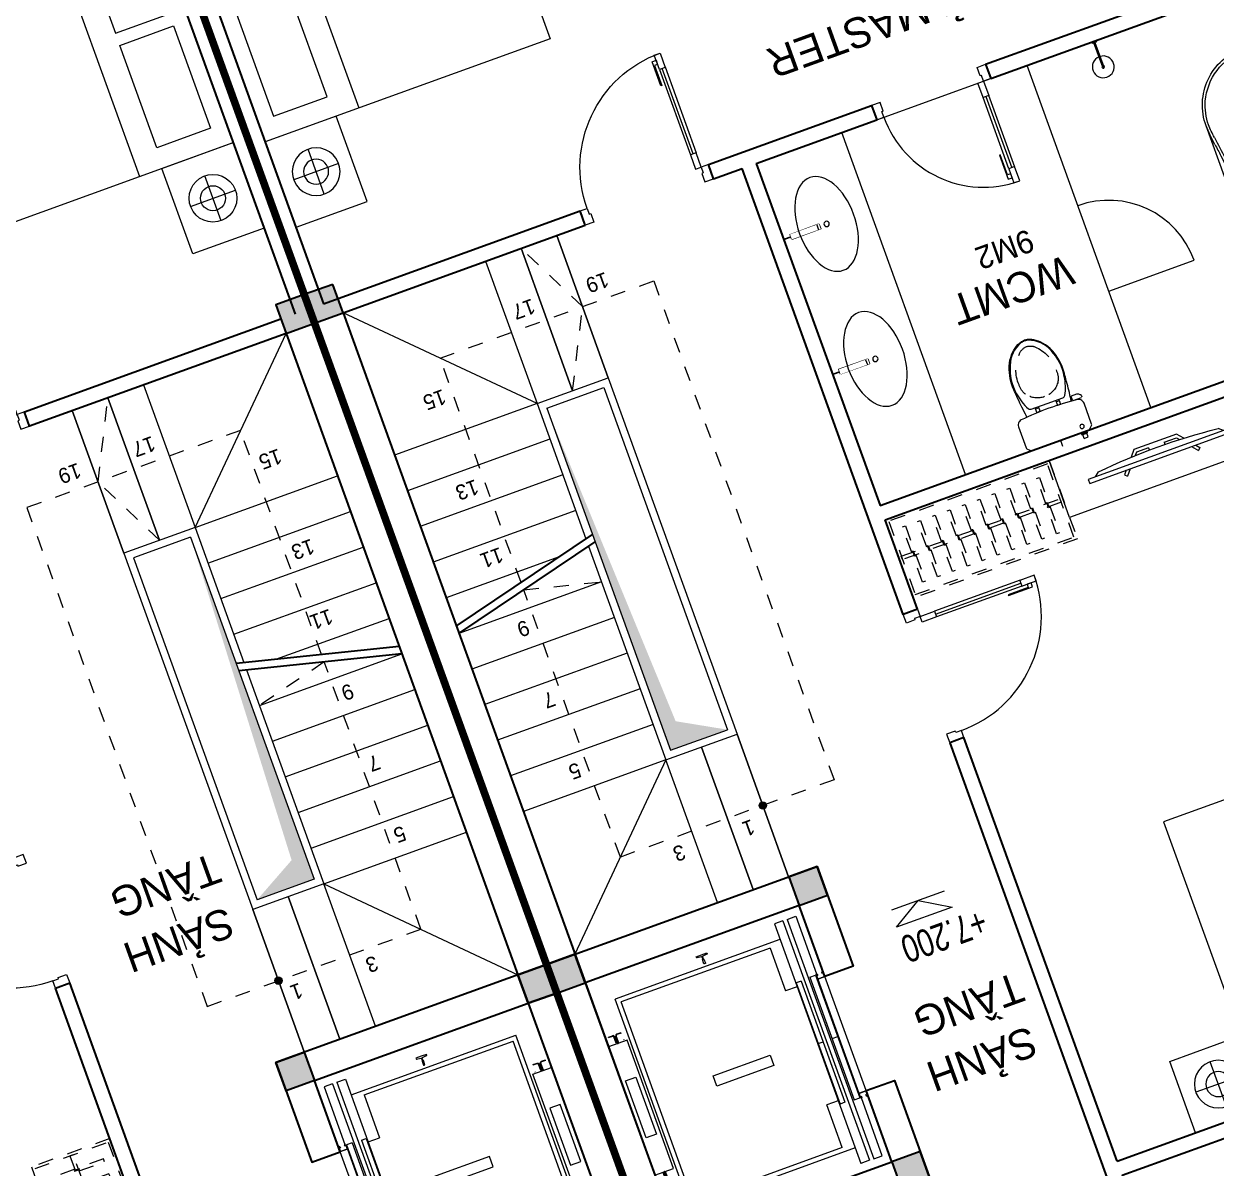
# Model space of a CAD drawing. Header units: metres. Extents: x 568332 to 569219, y 2065964 to 2066430.
# Drawn here: x 568562.08 to 568569.95, y 2066408.83 to 2066416.38 of the extents above; entities that cross this region are included whole.
import ezdxf

# ---------------------------------------------------------------- set-up
doc = ezdxf.new("R2010")
doc.units = ezdxf.units.M
for name, pattern in [('$AUDIT_BAD_LTYPE2', [0]), ('HIDDEN', [0.375, 0.25, -0.125]), ('HIDDEN2', [0.1875, 0.125, -0.0625]), ('X-5M-G-MB PHONGNGU$0$HIDDEN2', [0.1875, 0.125, -0.0625]), ('xref-thap C (mb tang 32-2)$0$HIDDEN', [0.375, 0.25, -0.125])]:
    doc.linetypes.add(name, pattern=pattern)
doc.layers.get('0').update_dxf_attribs({"linetype": 'CONTINUOUS'})
doc.layers.get('DEFPOINTS').update_dxf_attribs({"linetype": 'CONTINUOUS'})
for name, color, linetype, lineweight in [('-CONCRETE', 1, 'CONTINUOUS', 35), ('-DOOR', 137, 'CONTINUOUS', 9), ('-FURNITURE', 46, 'CONTINUOUS', 9), ('-HATCH', 8, 'CONTINUOUS', 5), ('-KH', 143, 'CONTINUOUS', 13), ('-LINE1', 7, 'CONTINUOUS', 18), ('-LINE2', 252, 'CONTINUOUS', 9), ('-TEXT', 7, 'CONTINUOUS', 15), ('-WALL', 4, 'CONTINUOUS', 35), ('TEXT25', 2, 'CONTINUOUS', 13)]:
    doc.layers.add(name, color=color, linetype=linetype, lineweight=lineweight)
doc.layers.add('-RANH GIOI LO DAT', color=12, linetype='CONTINUOUS')
doc.styles.add('1', font='arial.ttf')
doc.styles.add('SVN_AVO_thuong', font='')
doc.styles.add('T1', font='', dxfattribs={"height": 200})
doc.styles.add('vnavanth', font='', dxfattribs={"width": 0.8})
doc.styles.get('SVN_AVO_thuong').set_extended_font_data('SVN-Avo')
doc.styles.get('T1').set_extended_font_data('VNgeometric Light')
doc.styles.get('vnavanth').set_extended_font_data('.VnAvantH')

# ---------------------------------------------------------------- blocks, each defined once
blk = doc.blocks.new('*U232')
at = {"linetype": 'X-5M-G-MB PHONGNGU$0$HIDDEN2'}
for points in [[(0, 600), (0, 0), (2181.8, 0), (2181.8, 600)], [(2161.8, 580), (2161.8, 20), (20, 20), (20, 580)], [(2161.8, 286.7), (2161.8, 313.1), (20, 313.1), (20, 286.7)], [(113.8, 319.2), (109.4, 319.2), (109.4, 280.4), (113.8, 280.4)], [(227.8, 319.2), (223.4, 319.2), (223.4, 280.4), (227.8, 280.4)], [(341.8, 319.2), (337.4, 319.2), (337.4, 280.4), (341.8, 280.4)], [(455.8, 319.2), (451.4, 319.2), (451.4, 280.4), (455.8, 280.4)], [(569.8, 319.2), (565.4, 319.2), (565.4, 280.4), (569.8, 280.4)], [(683.8, 319.2), (679.4, 319.2), (679.4, 280.4), (683.8, 280.4)], [(797.8, 319.2), (793.4, 319.2), (793.4, 280.4), (797.8, 280.4)], [(911.8, 319.2), (907.4, 319.2), (907.4, 280.4), (911.8, 280.4)], [(1025.8, 319.2), (1021.4, 319.2), (1021.4, 280.4), (1025.8, 280.4)], [(1139.8, 319.2), (1135.4, 319.2), (1135.4, 280.4), (1139.8, 280.4)], [(1253.8, 319.2), (1249.4, 319.2), (1249.4, 280.4), (1253.8, 280.4)], [(1367.8, 319.2), (1363.4, 319.2), (1363.4, 280.4), (1367.8, 280.4)], [(1481.8, 319.2), (1477.4, 319.2), (1477.4, 280.4), (1481.8, 280.4)], [(1595.8, 319.2), (1591.4, 319.2), (1591.4, 280.4), (1595.8, 280.4)], [(1709.8, 319.2), (1705.4, 319.2), (1705.4, 280.4), (1709.8, 280.4)], [(1823.8, 319.2), (1819.4, 319.2), (1819.4, 280.4), (1823.8, 280.4)], [(1937.8, 319.2), (1933.4, 319.2), (1933.4, 280.4), (1937.8, 280.4)], [(2051.8, 319.2), (2047.4, 319.2), (2047.4, 280.4), (2051.8, 280.4)]]:
    blk.add_lwpolyline(points, close=True, dxfattribs=at)
for points in [[(122.2, 313.1), (122.2, 515.2), (100.2, 515.2), (100.2, 313.1)], [(236.2, 313.1), (236.2, 515.2), (214.2, 515.2), (214.2, 313.1)], [(350.2, 313.1), (350.2, 515.2), (328.2, 515.2), (328.2, 313.1)], [(464.2, 313.1), (464.2, 515.2), (442.2, 515.2), (442.2, 313.1)], [(578.2, 313.1), (578.2, 515.2), (556.2, 515.2), (556.2, 313.1)], [(692.2, 313.1), (692.2, 515.2), (670.2, 515.2), (670.2, 313.1)], [(806.2, 313.1), (806.2, 515.2), (784.2, 515.2), (784.2, 313.1)], [(920.2, 313.1), (920.2, 515.2), (898.2, 515.2), (898.2, 313.1)], [(1034.2, 313.1), (1034.2, 515.2), (1012.2, 515.2), (1012.2, 313.1)], [(1148.2, 313.1), (1148.2, 515.2), (1126.2, 515.2), (1126.2, 313.1)], [(1262.2, 313.1), (1262.2, 515.2), (1240.2, 515.2), (1240.2, 313.1)], [(1376.2, 313.1), (1376.2, 515.2), (1354.2, 515.2), (1354.2, 313.1)], [(1490.2, 313.1), (1490.2, 515.2), (1468.2, 515.2), (1468.2, 313.1)], [(1604.2, 313.1), (1604.2, 515.2), (1582.2, 515.2), (1582.2, 313.1)], [(1718.2, 313.1), (1718.2, 515.2), (1696.2, 515.2), (1696.2, 313.1)], [(1832.2, 313.1), (1832.2, 515.2), (1810.2, 515.2), (1810.2, 313.1)], [(1946.2, 313.1), (1946.2, 515.2), (1924.2, 515.2), (1924.2, 313.1)], [(2060.2, 313.1), (2060.2, 515.2), (2038.2, 515.2), (2038.2, 313.1)], [(100.2, 286.7), (100.2, 92.1), (122.2, 92.1), (122.2, 286.7)], [(214.2, 286.7), (214.2, 92.1), (236.2, 92.1), (236.2, 286.7)], [(328.2, 286.7), (328.2, 92.1), (350.2, 92.1), (350.2, 286.7)], [(442.2, 286.7), (442.2, 92.1), (464.2, 92.1), (464.2, 286.7)], [(556.2, 286.7), (556.2, 92.1), (578.2, 92.1), (578.2, 286.7)], [(670.2, 286.7), (670.2, 92.1), (692.2, 92.1), (692.2, 286.7)], [(784.2, 286.7), (784.2, 92.1), (806.2, 92.1), (806.2, 286.7)], [(898.2, 286.7), (898.2, 92.1), (920.2, 92.1), (920.2, 286.7)], [(1012.2, 286.7), (1012.2, 92.1), (1034.2, 92.1), (1034.2, 286.7)], [(1126.2, 286.7), (1126.2, 92.1), (1148.2, 92.1), (1148.2, 286.7)], [(1240.2, 286.7), (1240.2, 92.1), (1262.2, 92.1), (1262.2, 286.7)], [(1354.2, 286.7), (1354.2, 92.1), (1376.2, 92.1), (1376.2, 286.7)], [(1468.2, 286.7), (1468.2, 92.1), (1490.2, 92.1), (1490.2, 286.7)], [(1582.2, 286.7), (1582.2, 92.1), (1604.2, 92.1), (1604.2, 286.7)], [(1696.2, 286.7), (1696.2, 92.1), (1718.2, 92.1), (1718.2, 286.7)], [(1810.2, 286.7), (1810.2, 92.1), (1832.2, 92.1), (1832.2, 286.7)], [(1924.2, 286.7), (1924.2, 92.1), (1946.2, 92.1), (1946.2, 286.7)], [(2038.2, 286.7), (2038.2, 92.1), (2060.2, 92.1), (2060.2, 286.7)]]:
    blk.add_lwpolyline(points, dxfattribs=at)
blk = doc.blocks.new('A$C8a974c9c')
for p, q in [((1750.1, 2957.4), (1750.1, 2642.6)), ((1592.7, 2800), (1907.5, 2800)), ((1343, 2500), (1343, 700)), ((1750.1, 242.6), (1750.1, 557.4)), ((1592.7, 400), (1907.5, 400))]:
    blk.add_line(p, q)
for points in [[(2000, 3100), (1500.2, 3100), (1500.2, 2500), (2000, 2500)], [(1891, 2360), (1514.5, 2360), (1514.5, 1642.5), (1891, 1642.5)], [(1891, 840), (1514.5, 840), (1514.5, 1557.5), (1891, 1557.5)], [(2000, 100), (1500.2, 100), (1500.2, 700), (2000, 700)]]:
    blk.add_lwpolyline(points, close=True)
blk.add_lwpolyline([(2000, 2500), (0, 2500), (0, 700), (2000, 700), (2000, 2500)])
for centre, radius in [((1750.1, 2800), 157.4), ((1750.1, 2800), 82.4), ((1750.1, 400), 157.4), ((1750.1, 400), 82.4)]:
    blk.add_circle(centre, radius)
blk = doc.blocks.new('X-5M-DH-2-CORE$0$A$C75E80C28')
at = {"layer": '-LINE2', "linetype": 'Continuous', "ltscale": 2}
for p, q in [((-510, -21.5), (-510, -50.6)), ((-506.8, -21.5), (-510, -21.5)), ((-506.8, -21.5), (-506.8, -50.6)), ((-456.2, -56.8), (-500.6, -56.8)), ((-456.2, -60), (-500.6, -60)), ((-456.2, -70), (-500.6, -70)), ((-456.2, -73.2), (-500.6, -73.2)), ((-453.2, -63), (-453.2, -67)), ((-450, -63), (-450, -67)), ((450, -63), (450, -67)), ((453.2, -63), (453.2, -67)), ((456.2, -56.8), (500.6, -56.8)), ((456.2, -60), (500.6, -60)), ((456.2, -70), (500.6, -70)), ((456.2, -73.2), (500.6, -73.2)), ((506.8, -21.5), (510, -21.5)), ((506.8, -21.5), (506.8, -50.6)), ((510, -21.5), (510, -50.6)), ((-731, -149), (731, -149)), ((-731, -1305), (-731, -149)), ((-556.8, -112.5), (-560, -112.5)), ((-510, -108.5), (-510, -79.4)), ((-506.8, -108.5), (-506.8, -79.4)), ((456.8, -112.5), (460, -112.5)), ((506.8, -108.5), (506.8, -79.4)), ((510, -108.5), (510, -79.4)), ((731, -1305), (731, -149)), ((-700, -179), (700, -179)), ((-700, -1225), (-700, -179)), ((700, -1225), (700, -179)), ((-700, -1225), (-400, -1225)), ((-400, -1305), (-400, -1225)), ((700, -1225), (400, -1225)), ((400, -1305), (400, -1225)), ((840, -1305), (-840, -1305)), ((-840, -1365), (-840, -1305)), ((425, -1309), (-425, -1309)), ((-425, -1343), (-425, -1309)), ((0, -1309), (0, -1343)), ((425, -1343), (425, -1309)), ((840, -1365), (840, -1305)), ((840, -1365), (-840, -1365)), ((840, -1395), (-840, -1395)), ((-840, -1395), (-840, -1455)), ((430, -1406), (-430, -1406)), ((-430, -1406), (-430, -1446)), ((425, -1343), (-425, -1343)), ((0, -1406), (0, -1446)), ((430, -1406), (430, -1446)), ((840, -1395), (840, -1455)), ((-840, -1455), (-435, -1455)), ((-435, -1450), (-435, -1460)), ((-435, -1450), (-400, -1450)), ((-435, -1460), (-425, -1460)), ((-435, -1490), (-435, -1500)), ((-435, -1490), (-425, -1490)), ((-433.4, -1451.6), (-433.4, -1458.4)), ((-433.4, -1451.6), (-401.6, -1451.6)), ((-433.4, -1458.4), (-425, -1458.4)), ((-433.4, -1491.6), (-433.4, -1498.4)), ((-433.4, -1491.6), (-425, -1491.6)), ((430, -1446), (-430, -1446)), ((-425, -1458.4), (-425, -1460)), ((-425, -1490), (-425, -1491.6)), ((-401.6, -1451.6), (-401.6, -1498.4)), ((400, -1450), (-400, -1450)), ((-400, -1450), (-400, -1500)), ((400, -1450), (400, -1500)), ((435, -1450), (400, -1450)), ((401.6, -1451.6), (401.6, -1498.4)), ((433.4, -1451.6), (401.6, -1451.6)), ((433.4, -1458.4), (425, -1458.4)), ((425, -1458.4), (425, -1460)), ((435, -1460), (425, -1460)), ((425, -1490), (425, -1491.6)), ((435, -1490), (425, -1490)), ((433.4, -1491.6), (425, -1491.6)), ((433.4, -1451.6), (433.4, -1458.4)), ((433.4, -1491.6), (433.4, -1498.4)), ((435, -1450), (435, -1460)), ((840, -1455), (435, -1455)), ((435, -1490), (435, -1500)), ((-435, -1500), (-400, -1500)), ((-433.4, -1498.4), (-401.6, -1498.4)), ((435, -1500), (400, -1500)), ((433.4, -1498.4), (401.6, -1498.4))]:
    blk.add_line(p, q, dxfattribs=at)
for points in [[(-450, 0), (-450, -130), (450, -130), (450, 0)], [(-200, -29), (200, -29), (200, -101), (-200, -101)], [(-36, -584), (36, -584), (36, -984), (-36, -984)]]:
    blk.add_lwpolyline(points, close=True, dxfattribs=at)
for points in [[(-780, -789), (-751, -789, 0.414214), (-750, -788), (-750, -784), (-750, -780, 0.414214), (-751, -779), (-780, -779, -0.256978), (-784.1, -781.9), (-797.9, -781.9, -0.414214), (-800.9, -778.9), (-804, -749.5, 0.414214), (-807, -746.5), (-812, -746.5), (-812, -784), (-812, -821.5), (-807, -821.5, 0.414214), (-804, -818.5), (-800.9, -789.1, -0.414214), (-797.9, -786.1), (-784.1, -786.1, -0.256978), (-780, -789)], [(780, -789), (751, -789, -0.414214), (750, -788), (750, -784), (750, -780, -0.414214), (751, -779), (780, -779, 0.256978), (784.1, -781.9), (797.9, -781.9, 0.414214), (800.9, -778.9), (804, -749.5, -0.414214), (807, -746.5), (812, -746.5), (812, -784), (812, -821.5), (807, -821.5, -0.414214), (804, -818.5), (800.9, -789.1, 0.414214), (797.9, -786.1), (784.1, -786.1, 0.256978), (780, -789)]]:
    blk.add_lwpolyline(points, format="xyb", dxfattribs=at)
for centre, radius, start, end in [((-500.6, -50.6), 9.4, 180, 270), ((-500.6, -79.4), 9.4, 90, 180), ((-500.6, -50.6), 6.2, 180, 270), ((-500.6, -79.4), 6.2, 90, 180), ((-456.2, -63), 6.2, 0, 90), ((-456.2, -63), 3, 0, 90), ((-456.2, -67), 6.2, 270, 0), ((-456.2, -67), 3, 270, 0), ((456.2, -63), 6.2, 90, 180), ((456.2, -67), 6.2, 180, 270), ((456.2, -63), 3, 90, 180), ((456.2, -67), 3, 180, 270), ((500.6, -50.6), 6.2, 270, 0), ((500.6, -50.6), 9.4, 270, 0), ((500.6, -79.4), 9.4, 0, 90), ((500.6, -79.4), 6.2, 0, 90)]:
    blk.add_arc(centre, radius, start, end, dxfattribs=at)
blk = doc.blocks.new('A$C5C575821')
at = {"layer": '-CONCRETE'}
h = blk.add_hatch(color=256, dxfattribs=at)
h.dxf.hatch_style = 1
h.paths.add_polyline_path([(0, 200), (0, 0), (200, 0), (200, 200)])
blk.add_lwpolyline([(0, 0), (200, 0), (200, 200), (0, 200)], close=True, dxfattribs=at)
blk = doc.blocks.new('A$C3F71457E')
at = {"layer": '-CONCRETE'}
blk.add_lwpolyline([(0, -100), (0, 400), (-1500, 400), (-1500, -1400), (0, -1400), (0, -900), (200, -900), (200, -1600), (-1700, -1600), (-1700, 600), (200, 600), (200, -100), (0, -100)], dxfattribs=at)
at = {"layer": '-LINE1'}
blk.add_line((0, -900), (0, -100), dxfattribs=at)
at = {"layer": '-WALL'}
for p in [(-1700, 400), (0, 400), (-1700, -1600), (0, -1600)]:
    blk.add_blockref('A$C5C575821', p, dxfattribs=at)
at = {"color": 2, "rotation": 90}
blk.add_blockref('X-5M-DH-2-CORE$0$A$C75E80C28', (-1500, -500), dxfattribs=at)
blk = doc.blocks.new('*U198')
at = {"linetype": '$AUDIT_BAD_LTYPE2'}
for p, q in [((70, 100), (70, 700)), ((90, 700), (90, 100))]:
    blk.add_line(p, q, dxfattribs=at)
for points in [[(50, 700), (90, 700), (90, 800), (50, 800), (50, 700)], [(50, 702.9), (50, 100)], [(50, 100), (90, 100), (90, 0), (50, 0), (50, 100)]]:
    blk.add_lwpolyline(points)
for points in [[(118.3, 594.5), (118.3, 764.1), (90, 764.1), (90, 735.9), (112.6, 735.9), (112.6, 594.5)], [(0, 0), (50, 0), (50, -40), (60, -40), (60, -100), (0, -100)], [(900, 0), (850, 0), (850, -40), (840, -40), (840, -100), (900, -100)]]:
    blk.add_lwpolyline(points, close=True)
at = {"linetype": '$AUDIT_BAD_LTYPE2', "ltscale": 0.3}
blk.add_arc((50, 0), 800, 0, 90, dxfattribs=at)
blk = doc.blocks.new('*U149')
at = {"linetype": '$AUDIT_BAD_LTYPE2'}
for p, q in [((70, 100), (70, 700)), ((90, 700), (90, 100))]:
    blk.add_line(p, q, dxfattribs=at)
for points in [[(50, 700), (90, 700), (90, 800), (50, 800), (50, 700)], [(50, 702.9), (50, 100)], [(50, 100), (90, 100), (90, 0), (50, 0), (50, 100)]]:
    blk.add_lwpolyline(points)
for points in [[(118.3, 594.5), (118.3, 764.1), (90, 764.1), (90, 735.9), (112.6, 735.9), (112.6, 594.5)], [(0, 0), (50, 0), (50, -40), (60, -40), (60, -100), (0, -100)], [(900, 0), (850, 0), (850, -40), (840, -40), (840, -100), (900, -100)]]:
    blk.add_lwpolyline(points, close=True)
at = {"linetype": '$AUDIT_BAD_LTYPE2', "ltscale": 0.3}
blk.add_arc((50, 0), 800, 0, 90, dxfattribs=at)
blk = doc.blocks.new('M13-T3')
at = {"layer": '-HATCH', "true_color": 0x8c8896}
h = blk.add_hatch(color=252, dxfattribs=at)
h.dxf.hatch_style = 1
edge = h.paths.add_edge_path()
edge.add_arc((195649.6, -559824.4), 24.6, 0, 360)
h = blk.add_hatch(color=252, dxfattribs=at)
h.dxf.hatch_style = 1
h.paths.add_polyline_path([(195599.6, -560374.4), (195199.8, -560374.4), (195199.8, -562774.4), (195297.4, -560542.9)])
at = {"layer": '-KH', "linetype": 'HIDDEN2', "ltscale": 5}
blk.add_line((194649.8, -561699.4), (195149.8, -561574.4), dxfattribs=at)
for points in [[(194649.8, -561750.9), (194649.8, -563324.4), (196149.4, -563324.4), (196149.4, -559824.4), (194649.8, -559824.4), (194649.8, -561699.4)], [(195399.7, -562824.4), (195649.6, -563324.4), (195399.7, -563823.7)]]:
    blk.add_lwpolyline(points, dxfattribs=at)
at = {"layer": '-KH'}
blk.add_circle((195649.6, -559824.4), 24.6, dxfattribs=at)
blk.add_solid([(196216.3, -561427.9, 0), (196216.3, -561310.1, 0), (196021.1, -561310.1, 0), (196216.3, -561427.9, 0)], dxfattribs=at)
at = {"layer": '-LINE1', "lineweight": 18}
for p, q in [((195149.8, -560324.4), (194149.9, -559323.9)), ((195149.8, -560324.4), (194149.8, -560324.4)), ((195149.8, -560574.4), (194149.8, -560574.4)), ((195149.8, -560824.4), (194149.8, -560824.4)), ((195149.8, -561074.4), (194149.8, -561074.4)), ((195149.8, -561324.4), (194149.8, -561324.4)), ((195149.8, -561574.4), (194149.8, -561574.4)), ((194943.7, -561824.4), (194149.8, -561824.4)), ((195149.8, -562074.4), (194149.8, -562074.4)), ((195149.8, -562324.4), (194149.8, -562324.4)), ((195149.8, -562574.4), (194149.8, -562574.4)), ((195149.8, -562824.4), (194149.8, -562824.4))]:
    blk.add_line(p, q, dxfattribs=at)
at = {"layer": '-LINE1'}
for p, q in [((195149.8, -559324.4), (195149.8, -560324.4)), ((195399.7, -560324.4), (195399.7, -559324.4)), ((195399.7, -559324.4), (195399.7, -560324.4)), ((195649.6, -560324.4), (195649.6, -559324.4)), ((195649.6, -559324.4), (195649.6, -560324.4)), ((195149.8, -561824.4), (195149.8, -560324.4)), ((195149.8, -560324.4), (195649.6, -560324.4)), ((195649.6, -562824.4), (195649.6, -560324.4)), ((195199.8, -562774.4), (195199.8, -560374.4)), ((195199.8, -560374.4), (195599.6, -560374.4)), ((195599.6, -562774.4), (195599.6, -560374.4)), ((195149.8, -562824.4), (195149.8, -561875.9)), ((195199.8, -562774.4), (195599.6, -562774.4)), ((195149.8, -562824.4), (194149.9, -563823.9)), ((195149.8, -562824.4), (195649.6, -562824.4)), ((195149.8, -563824.4), (195149.8, -562824.4)), ((195399.7, -562824.4), (195399.7, -563824.4)), ((195399.7, -563824.4), (195399.7, -562824.4)), ((195649.6, -562824.4), (195649.6, -563824.4)), ((195649.6, -563824.4), (195649.6, -562824.4))]:
    blk.add_line(p, q, dxfattribs=at)
at = {"layer": '-RANH GIOI LO DAT', "linetype": 'HIDDEN', "ltscale": 10, "const_width": 50}
blk.add_lwpolyline([(193949.9, -571133.4), (199964.8, -571598.8), (204949.9, -566984.6), (204949.9, -549655.9), (193949.9, -549655.9)], close=True, dxfattribs=at)
at = {"layer": '-WALL'}
for p, q in [((193949.9, -568123.4), (193949.9, -553123.4)), ((196949.9, -556723.4), (196949.9, -560279.5)), ((197049.9, -556723.4), (197049.9, -560279.5)), ((194149.9, -563823.9), (194149.9, -559323.9)), ((197049.9, -560279.5), (196949.9, -560279.5)), ((194149.9, -563823.9), (195949.9, -563823.9)), ((195949.9, -563823.9), (195949.9, -563923.2)), ((194049.9, -567923.4), (194049.9, -563923.2)), ((194149.9, -563923.2), (195949.9, -563923.2))]:
    blk.add_line(p, q, dxfattribs=at)
for points in [[(194149.9, -561574.4), (195199.8, -561836.9)], [(194149.9, -561625.9), (195199.8, -561888.4)]]:
    blk.add_lwpolyline(points, dxfattribs=at)
at = {"layer": '-DOOR', "xscale": -1}
for name, p, rotation in [('*U198', (197049.9, -561179.5), 270), ('*U149', (195949.9, -563923.9), 180)]:
    blk.add_blockref(name, p, dxfattribs=dict(at, rotation=rotation))
at = {"layer": '-FURNITURE', "extrusion": (0, 0, -1), "xscale": -0.916666666665974, "yscale": 0.916666666665974, "zscale": -0.916666666665974, "rotation": 90}
blk.add_blockref('*U232', (-197049.9, -557223.4), dxfattribs=at)
at = {"layer": '-FURNITURE', "rotation": 180}
blk.add_blockref('A$C8a974c9c', (196049.9, -564426.3), dxfattribs=at)
at = {"layer": '-WALL', "xscale": -1, "rotation": 180}
blk.add_blockref('A$C3F71457E', (195649.9, -558723.4), dxfattribs=at)
at = {"layer": '-WALL'}
for p in [(193949.9, -559323.4), (193949.9, -564023.2)]:
    blk.add_blockref('A$C5C575821', p, dxfattribs=at)
at = {"layer": '-TEXT', "style": 'T1'}
for s, p in [('3', (194995, -559766.7)), ('1', (195524.2, -559766.7)), ('5', (194530.8, -560509.3)), ('7', (194530.8, -561009.3)), ('9', (194535.5, -561509.3)), ('11', (194497.5, -562019.3)), ('13', (194454.6, -562495.6)), ('15', (194454.6, -563128.2)), ('17', (195211.3, -563490.2)), ('19', (195732.1, -563490.2))]:
    blk.add_text(s, height=100, rotation=0, dxfattribs=at).set_placement(p)
at = {"layer": '-TEXT', "color": 2, "style": 'vnavanth'}
for s, p in [('s¶nh', (195804, -560400.6, 0)), ('tÇng', (195767, -560765.9, 0))]:
    blk.add_text(s, height=199.96, dxfattribs=at).set_placement(p)
blk = doc.blocks.new('XR.MB.LM123$0$tvi 1')
blk.add_lwpolyline([(28.5, 0), (28.5, -1000), (0, -1000), (0, 0)], close=True)
for points in [[(28.5, -50.3), (52.4, -80.9)], [(-24.1, -235.6), (-39.1, -251.8)], [(0, -256), (-24.1, -235.6)], [(0, -284.8), (-39.1, -251.8)], [(69.7, -315.1), (111.2, -350.3), (111.2, -649.7), (69.7, -684.9)], [(89.1, -445.7), (89.1, -360), (70.9, -344.6)], [(89.1, -445.7), (73.5, -445.7)], [(89.1, -554.3), (89.1, -640), (70.9, -655.4)], [(89.1, -554.3), (73.5, -554.3)], [(0, -715.2), (-39.1, -748.2)], [(-24.1, -764.4), (-39.1, -748.2)], [(0, -744), (-24.1, -764.4)], [(28.5, -949.7), (52.4, -919.1)]]:
    blk.add_lwpolyline(points)
blk.add_arc((-4025.2, -500), 4099, 354.13109, 5.86891)
blk = doc.blocks.new('*U238')
at = {"linetype": 'X-5M-G-MB PHONGNGU$0$HIDDEN2'}
for points in [[(0, 600), (0, 0), (1254.5, 0), (1254.5, 600)], [(1234.5, 580), (1234.5, 20), (20, 20), (20, 580)], [(1234.5, 286.7), (1234.5, 313.1), (20, 313.1), (20, 286.7)], [(113.8, 319.2), (109.4, 319.2), (109.4, 280.4), (113.8, 280.4)], [(227.8, 319.2), (223.4, 319.2), (223.4, 280.4), (227.8, 280.4)], [(341.8, 319.2), (337.4, 319.2), (337.4, 280.4), (341.8, 280.4)], [(455.8, 319.2), (451.4, 319.2), (451.4, 280.4), (455.8, 280.4)], [(569.8, 319.2), (565.4, 319.2), (565.4, 280.4), (569.8, 280.4)], [(683.8, 319.2), (679.4, 319.2), (679.4, 280.4), (683.8, 280.4)], [(797.8, 319.2), (793.4, 319.2), (793.4, 280.4), (797.8, 280.4)], [(911.8, 319.2), (907.4, 319.2), (907.4, 280.4), (911.8, 280.4)], [(1025.8, 319.2), (1021.4, 319.2), (1021.4, 280.4), (1025.8, 280.4)], [(1139.8, 319.2), (1135.4, 319.2), (1135.4, 280.4), (1139.8, 280.4)]]:
    blk.add_lwpolyline(points, close=True, dxfattribs=at)
for points in [[(122.2, 313.1), (122.2, 515.2), (100.2, 515.2), (100.2, 313.1)], [(236.2, 313.1), (236.2, 515.2), (214.2, 515.2), (214.2, 313.1)], [(350.2, 313.1), (350.2, 515.2), (328.2, 515.2), (328.2, 313.1)], [(464.2, 313.1), (464.2, 515.2), (442.2, 515.2), (442.2, 313.1)], [(578.2, 313.1), (578.2, 515.2), (556.2, 515.2), (556.2, 313.1)], [(692.2, 313.1), (692.2, 515.2), (670.2, 515.2), (670.2, 313.1)], [(806.2, 313.1), (806.2, 515.2), (784.2, 515.2), (784.2, 313.1)], [(920.2, 313.1), (920.2, 515.2), (898.2, 515.2), (898.2, 313.1)], [(1034.2, 313.1), (1034.2, 515.2), (1012.2, 515.2), (1012.2, 313.1)], [(1148.2, 313.1), (1148.2, 515.2), (1126.2, 515.2), (1126.2, 313.1)], [(100.2, 286.7), (100.2, 92.1), (122.2, 92.1), (122.2, 286.7)], [(214.2, 286.7), (214.2, 92.1), (236.2, 92.1), (236.2, 286.7)], [(328.2, 286.7), (328.2, 92.1), (350.2, 92.1), (350.2, 286.7)], [(442.2, 286.7), (442.2, 92.1), (464.2, 92.1), (464.2, 286.7)], [(556.2, 286.7), (556.2, 92.1), (578.2, 92.1), (578.2, 286.7)], [(670.2, 286.7), (670.2, 92.1), (692.2, 92.1), (692.2, 286.7)], [(784.2, 286.7), (784.2, 92.1), (806.2, 92.1), (806.2, 286.7)], [(898.2, 286.7), (898.2, 92.1), (920.2, 92.1), (920.2, 286.7)], [(1012.2, 286.7), (1012.2, 92.1), (1034.2, 92.1), (1034.2, 286.7)], [(1126.2, 286.7), (1126.2, 92.1), (1148.2, 92.1), (1148.2, 286.7)]]:
    blk.add_lwpolyline(points, dxfattribs=at)
blk = doc.blocks.new('Sink_Cicle')
blk.add_lwpolyline([(17.5, -50), (-17.5, -50), (-17.5, -252.3), (17.5, -252.3)], close=True)
blk.add_circle((0, -300), 17.5)
at = {"layer": 'DEFPOINTS'}
blk.add_line((0, -100), (0, 0), dxfattribs=at)
blk.add_wipeout([(17.5, -50), (-17.5, -50), (-17.5, -252.3), (17.5, -252.3)])
at = {"layer": '-FURNITURE', "linetype": 'Continuous'}
blk.add_ellipse((0, -300), major_axis=(-325, 0), ratio=0.584615, dxfattribs=at)
blk.add_line((-17.5, -237.3), (17.5, -237.3))
blk = doc.blocks.new('G1600')
for p, q in [((137477.1, -212827.2), (139077.1, -212827.2)), ((137227.7, -213391.7), (137227.7, -213076.9)), ((139326.5, -213391.7), (139326.5, -213076.9)), ((137385.1, -213234.3), (137070.3, -213234.3)), ((139169, -213234.3), (139483.9, -213234.3))]:
    blk.add_line(p, q)
blk.add_lwpolyline([(137477.1, -213484.2), (137477.1, -211484.2), (139077.1, -211484.2), (139077.1, -213484.2), (137477.1, -213484.2)])
for points in [[(136977.1, -213484.2), (136977.1, -212984.4), (137477.1, -212984.4), (137477.1, -213484.2)], [(139577.1, -213484.2), (139577.1, -212984.4), (139077.1, -212984.4), (139077.1, -213484.2)], [(137617.1, -213375.2), (137617.1, -212998.7), (138234.6, -212998.7), (138234.6, -213375.2)], [(138937.1, -213375.2), (138937.1, -212998.7), (138319.6, -212998.7), (138319.6, -213375.2)]]:
    blk.add_lwpolyline(points, close=True)
for centre, radius in [((137227.7, -213234.3), 157.4), ((139326.5, -213234.3), 157.4), ((137227.7, -213234.3), 82.4), ((139326.5, -213234.3), 82.4)]:
    blk.add_circle(centre, radius)
blk = doc.blocks.new('A$C18091ED7')
for p, q in [((0, -42.1), (0, 0)), ((146.1, -26.6), (179.2, -26.6)), ((146.1, -26.6), (146.1, -30.2)), ((146.1, -30.2), (165.8, -30.2)), ((153.1, -36.8), (146.1, -30.2)), ((152.3, 0), (152.3, -26.6)), ((152.3, 0), (179.2, 0)), ((153.1, -36.8), (165.8, -36.8)), ((153.1, -39.7), (153.1, -36.8)), ((153.1, -39.7), (178.4, -39.7)), ((153.1, -39.7), (178.4, -39.7)), ((153.1, -39.7), (153.1, -42.1)), ((185.4, -30.2), (165.8, -30.2)), ((178.4, -36.8), (165.8, -36.8)), ((185.4, -30.2), (178.4, -36.8)), ((178.4, -36.8), (178.4, -39.7)), ((178.4, -39.7), (178.4, -42.1)), ((179.2, 0), (179.2, -26.6)), ((179.2, -26.6), (185.4, -26.6)), ((185.4, -26.6), (185.4, -30.2)), ((-83.3, -267.4), (-83.3, -300)), ((-83.3, -278.5), (-83.3, -287.6)), ((-60.9, -290), (-83.3, -290)), ((-62.9, -265.4), (-81.3, -265.4)), ((-60.9, -267.4), (-60.9, -300)), ((60.9, -267.4), (60.9, -300)), ((60.9, -290), (83.3, -290)), ((62.9, -265.4), (81.3, -265.4)), ((83.3, -267.4), (83.3, -300)), ((83.3, -278.5), (83.3, -287.6)), ((165.4, -262), (165.4, -289.7)), ((167.9, -259.5), (228.1, -259.5)), ((167.9, -292.2), (206.7, -292.2)), ((230.6, -274.3), (230.6, -262))]:
    blk.add_line(p, q)
for points in [[(230, -218.5, -0.137407), (225.5, -234.6), (221.8, -240.7, -0.236081), (198.3, -255.5, -0.051961), (-198.3, -255.5, -0.236081), (-221.8, -240.7), (-225.5, -234.6, -0.137407), (-230, -218.5), (-230, -72, -0.198912), (-226.4, -63.2), (-208.9, -45.8, -0.198912), (-200.1, -42.1), (0, -42.1), (200.1, -42.1, -0.198912), (208.9, -45.8), (226.4, -63.2, -0.198912), (230, -72)], [(144.1, -619, -0.212405), (26.3, -734.5, -0.027685), (-0.6, -738.6, -0.022279), (-26.3, -734.5, -0.212405), (-144.1, -619, -0.142796), (-167.2, -428, -0.093005), (-127.9, -309.1, -0.256439), (-111.2, -300), (0, -300), (111.2, -300, -0.256439), (127.9, -309.1, -0.093005), (167.2, -428, -0.142796)]]:
    blk.add_lwpolyline(points, format="xyb", close=True)
at = {"linetype": 'xref-thap C (mb tang 32-2)$0$HIDDEN', "ltscale": 100}
blk.add_lwpolyline([(61, -669, -0.199031), (0, -698.8, -0.199031), (-61, -669, -0.218924), (-131.9, -478.3, -0.153791), (-112.5, -404, -0.236701), (0, -347.6, -0.236701), (112.5, -404, -0.153791), (131.9, -478.3, -0.218924)], format="xyb", close=True, dxfattribs=at)
blk.add_circle((165.8, -78.4), 13.9)
for centre, radius, start, end in [((-81.3, -267.4), 1.98, 90, 180), ((-62.9, -267.4), 1.98, 0, 90), ((62.9, -267.4), 1.98, 90, 180), ((81.3, -267.4), 1.98, 0, 90), ((167.9, -262), 2.47, 90, 180), ((167.9, -289.7), 2.47, 180, 270), ((206.7, -276.7), 15.5, 270, 306.46585), ((168.4, -224.8), 80.1, 306.46585, 320.31229), ((228.1, -274.3), 2.47, 320.31229, 0)]:
    blk.add_arc(centre, radius, start, end)
for points in [[(-155.6, -259.5), (-156.6, -267.3), (-164.3, -328.4), (-169.2, -385.1), (-183.7, -527.8), (-135.6, -679.1), (-50.3, -735.2), (-19.7, -741.1), (0, -743.7)], [(155.6, -259.5), (156.6, -267.3), (164.3, -328.4), (169.2, -385.1), (183.7, -527.8), (135.6, -679.1), (50.3, -735.2), (19.7, -741.1), (0, -743.7)]]:
    blk.add_open_spline(points, degree=3, knots=[130.613938, 130.613938, 130.613938, 130.613938, 152.852109, 311.129351, 417.703951, 561.383393, 697.692632, 710.812262, 710.812262, 710.812262, 710.812262])
blk = doc.blocks.new('shower')
for points in [[(180919.3, -32316.5), (180912.3, -32316.5), (180912.3, -32146.6), (180919.3, -32146.6)], [(180929.4, -32326.6), (180902.3, -32326.6), (180902.3, -32316.5), (180929.4, -32316.5)]]:
    blk.add_lwpolyline(points, close=True)
for radius, start, end in [(72, 272.79067, 267.20933), (8.35, 294.83554, 245.16446)]:
    blk.add_arc((180915.8, -32146.6), radius, start, end)
blk = doc.blocks.new('A$C52EE6B0C')
for p, q in [((-17.21, 15.73), (17.22, 15.73)), ((-17.21, -15.76), (17.25, -15.76))]:
    blk.add_line(p, q)
for radius in [1.2, 1.06]:
    blk.add_circle((0, -0.01), radius)
for centre, radius, start, end in [((-17.24, -0.01), 15.75, 90, 180.006), ((-18.18, -21.57), 37.31, 80.3254, 88.5595), ((18.19, -21.57), 37.31, 91.4405, 99.6746), ((17.25, -0.01), 15.75, 359.994, 90), ((-17.21, 0), 15.03, 114.0143, 180.0588), ((-17.26, 0.1), 14.92, 89.8926, 114.0143), ((-17.86, -16.41), 31.44, 80.9553, 88.8517), ((3.49, 116.01), 102.69, 260.8064, 264.3565), ((10, 158.8), 145.24, 261.3218, 262.6566), ((-0.88, 77.07), 62.8, 262.9723, 270.8035), ((-0.26, -36.68), 49.55, 89.6984, 98.5198), ((-0.44, 89.41), 75.84, 265.3361, 270.3355), ((0.89, 77.07), 62.8, 269.1965, 277.0277), ((0.58, 84.46), 70.9, 269.5363, 275.751), ((0.27, -36.68), 49.55, 81.4802, 90.3016), ((-18.44, 226.88), 214.55, 276.9922, 278.5968), ((-9.99, 158.8), 145.24, 277.3434, 278.6782), ((17.5, -11.01), 26.04, 90.5716, 98.5262), ((17.38, 0.65), 14.38, 65.524, 90.5716), ((17.03, -0.12), 15.22, 0.4019, 65.524), ((-7.45, -0.4), 12.19, 113.3669, 178.172), ((-5.42, -2.21), 14.69, 98.5198, 117.8513), ((5.43, -2.21), 14.69, 62.1487, 81.4802), ((7.46, -0.4), 12.19, 1.828, 66.6331), ((28.3, 2.77), 0.286, 160.8079, 185.6776), ((1.03, 0.06), 27.11, 359.8448, 5.6776), ((28.15, 2.82), 0.123, 123.4741, 160.8079), ((28.12, 2.87), 0.0732, 85.7912, 123.4741), ((28.11, 2.83), 0.109, 39.0943, 85.7912), ((27.99, 2.72), 0.275, 4.9413, 41.0024), ((1.84, 0.05), 26.56, 359.8607, 5.8154), ((-17.24, -0.02), 15.75, 179.994, 270), ((-17.21, -0.03), 15.03, 179.9411, 245.9857), ((-7.45, 0.37), 12.19, 181.828, 246.6331), ((7.46, 0.37), 12.19, 293.3669, 358.172), ((17.25, -0.02), 15.75, 270, 0.006), ((17.03, 0.09), 15.22, 294.476, 359.5981), ((1.03, -0.09), 27.11, 354.3224, 0.1552), ((28.3, -2.8), 0.286, 174.3224, 199.1921), ((28.15, -2.85), 0.123, 199.1921, 236.5259), ((28.12, -2.89), 0.0732, 236.5259, 274.2088), ((28.11, -2.86), 0.109, 274.2088, 320.9057), ((27.99, -2.75), 0.275, 318.9976, 355.0587), ((1.84, -0.08), 26.56, 354.1846, 0.1393), ((-5.42, 2.18), 14.69, 242.1487, 261.4802), ((-0.26, 36.65), 49.55, 261.4802, 270.3016), ((0.27, 36.65), 49.55, 269.6984, 278.5198), ((5.43, 2.18), 14.69, 278.5198, 297.8513), ((-17.26, -0.13), 14.92, 245.9857, 270.1074), ((-18.18, 21.54), 37.31, 271.4405, 279.6746), ((-17.86, 16.38), 31.44, 271.1483, 279.0447), ((3.49, -116.04), 102.69, 95.6435, 99.1936), ((10, -158.82), 145.24, 97.3434, 98.6782), ((-0.88, -77.1), 62.8, 89.1965, 97.0277), ((-0.44, -89.44), 75.84, 89.6645, 94.6639), ((0.58, -84.49), 70.9, 84.249, 90.4637), ((0.89, -77.1), 62.8, 82.9723, 90.8035), ((-18.44, -226.91), 214.55, 81.4032, 83.0078), ((-9.99, -158.82), 145.24, 81.3218, 82.6566), ((18.19, 21.54), 37.31, 260.3254, 268.5595), ((17.5, 10.99), 26.04, 261.4738, 269.4284), ((17.38, -0.67), 14.38, 269.4284, 294.476)]:
    blk.add_arc(centre, radius, start, end)
at = {"layer": 'DEFPOINTS'}
for tag, p in [('MODELNUMBER', (0, 0)), ('TRADENAME', (0, 0)), ('PRODUCT', (0, 0)), ('MATERIAL', (0, -0.01))]:
    blk.add_attdef(tag, p, '', height=0.001, dxfattribs=at)
blk = doc.blocks.new('A$C4D835AF5')
at = {"layer": '-FURNITURE', "ltscale": 8}
for p, q in [((-3.94, 0.33), (-3.94, 0.87)), ((-3.86, 0.31), (-3.92, 0.31)), ((3.15, 0.91), (-3.9, 0.91)), ((-3.55, 0.46), (-3.55, 0.49)), ((-3.34, 0.49), (-3.34, 0.46)), ((-0.59, 0), (-0.59, -12.09)), ((0.59, 0), (0.59, -12.09)), ((3.15, -0.91), (3.15, 0.91)), ((3.17, 0.9), (3.15, 0.9)), ((3.17, -0.9), (3.17, 0.9)), ((3.19, 0.91), (3.98, 0.91)), ((4, -0.89), (4, 0.89)), ((-3.94, -0.87), (-3.94, -0.33)), ((-3.86, -0.31), (-3.92, -0.31)), ((-0.59, -0.91), (-3.9, -0.91)), ((-3.7, -0.45), (-3.7, -0.42)), ((-3.63, -0.46), (-3.62, -0.45)), ((-3.59, -0.47), (-3.59, -0.46)), ((-3.52, -0.47), (-3.52, -0.47)), ((-3.48, -0.49), (-3.49, -0.47)), ((-3.41, -0.49), (-3.4, -0.47)), ((-3.37, -0.47), (-3.37, -0.47)), ((-3.3, -0.47), (-3.3, -0.46)), ((-3.26, -0.46), (-3.27, -0.45)), ((-3.19, -0.45), (-3.19, -0.42)), ((3.15, -0.91), (0.59, -0.91)), ((3.17, -0.9), (3.15, -0.9)), ((3.19, -0.91), (3.98, -0.91))]:
    blk.add_line(p, q, dxfattribs=at)
for radius in [0.311, 0.264]:
    blk.add_circle((3.58, 0), radius, dxfattribs=at)
for centre, radius, start, end in [((-5.16, 0), 0.25, 92.2606, 178.0931), ((-5.17, -0.01), 0.24, 175.3989, 267.6837), ((-5.41, -2528.91), 2529.16, 89.96608, 89.99458), ((-3.9, 0.87), 0.0394, 90, 180), ((-3.92, 0.33), 0.0197, 180, 270), ((-3.44, -0.18), 0.68, 90.0156, 98.8981), ((-3.45, -0.18), 0.68, 81.1019, 89.9843), ((0, 0), 2.36, 22.5403, 157.4597), ((0, 0), 0.787, 318.5904, 221.4096), ((0, 0), 0.591, 0, 180), ((3.19, 0.89), 0.0197, 90, 180), ((3.98, 0.89), 0.0197, 0, 90), ((-4.56, 275.44), 275.69, 269.8714, 270.1344), ((-3.92, -0.33), 0.0197, 90, 180), ((-3.9, -0.87), 0.0394, 180, 270), ((-3.69, -0.45), 0.0116, 184.9731, 258.0341), ((-3.65, -0.25), 0.212, 257.2816, 272.5837), ((-3.64, -0.45), 0.0113, 272.4657, 345.4476), ((-3.58, -0.47), 0.0111, 186.415, 247.4427), ((-3.54, -0.29), 0.191, 257.5175, 274.7853), ((-3.53, -0.47), 0.013, 270.8628, 343.9334), ((-3.47, -0.49), 0.0123, 192.379, 260.1423), ((-3.45, -0.3), 0.207, 262.2006, 277.9341), ((-3.42, -0.49), 0.0113, 277.3078, 350.62), ((-3.36, -0.47), 0.012, 194.1286, 259.0417), ((-3.34, -0.27), 0.209, 264.2063, 279.0284), ((-3.31, -0.47), 0.013, 269.1876, 350.2219), ((-3.25, -0.45), 0.0111, 194.1922, 261.8514), ((-3.24, -0.24), 0.225, 267.1756, 281.6728), ((-3.2, -0.45), 0.0128, 280.6032, 352.1474), ((0, 0), 2.36, 202.5403, 255.4906), ((0, 0), 2.36, 284.5093, 337.4597), ((3.19, -0.89), 0.0197, 180, 270), ((3.98, -0.89), 0.0197, 270, 0), ((0, -12.09), 0.591, 180, 0)]:
    blk.add_arc(centre, radius, start, end, dxfattribs=at)
blk.add_ellipse((-3.44, 0), major_axis=(0.555, 0), ratio=0.849194, dxfattribs=at)
for tag, p in [('MODELNUMBER', (0, 0.01)), ('TRADENAME', (0, 0.01)), ('PRODUCT', (0, 0.01)), ('MATERIAL', (0, 0))]:
    blk.add_attdef(tag, p, '', height=0.001, dxfattribs=at)
blk = doc.blocks.new('A$C513779E1')
at = {"layer": '-FURNITURE', "ltscale": 5}
for p, q in [((-155.7, -560.1), (-155.7, -682.4)), ((164.3, -560.8), (164.3, -681.6))]:
    blk.add_line(p, q, dxfattribs=at)
for centre, radius, start, end in [((-121.5, -559.8), 34.2, 97.7975, 180.47864), ((-0.7, -2204.4), 1683.2, 85.38531, 94.27463), ((130.1, -560.6), 34.2, 359.55879, 82.23993), ((-121.5, -682.7), 34.2, 179.46505, 262.14619), ((130.1, -681.9), 34.2, 277.70376, 0.3849), ((-1.1, 961.9), 1683.2, 265.73815, 274.62744)]:
    blk.add_arc(centre, radius, start, end, dxfattribs=at)
at = {"layer": '-FURNITURE', "ltscale": 8}
ref = blk.add_blockref('A$C4D835AF5', (-319.2, 776.1), dxfattribs=dict(at, xscale=-25.08682081009749, yscale=25.08682081009749, zscale=25.08682081009749, rotation=45))
ref.add_attrib('MODELNUMBER', 'K-T97328-4', (-319.3, 776.3), dxfattribs={"layer": 'DEFPOINTS', "height": 0.0251, "rotation": 225})
ref.add_attrib('TRADENAME', 'PURIST', (-319.2, 776.3), dxfattribs={"layer": 'DEFPOINTS', "height": 0.0251, "rotation": 225})
ref.add_attrib('PRODUCT', 'BATH FILLER', (-319.2, 776.2), dxfattribs={"layer": 'DEFPOINTS', "height": 0.0251, "rotation": 225})
ref.add_attrib('MATERIAL', 'PREMIUM MATERIALS', (-319.2, 776.2), dxfattribs={"layer": 'DEFPOINTS', "height": 0.0251, "rotation": 225})
at = {"layer": '-FURNITURE', "xscale": 25.39829667096628, "yscale": 25.39829667096628, "zscale": 25.39829667096628, "rotation": 270}
blk.add_blockref('A$C52EE6B0C', (0, 0), dxfattribs=at).add_auto_attribs({'MODELNUMBER': 'K-1800', 'TRADENAME': 'ABRAZO', 'PRODUCT': 'BATH', 'MATERIAL': 'LITHOCAST'})
blk = doc.blocks.new('*U18')
at = {"linetype": '$AUDIT_BAD_LTYPE2'}
for p, q in [((70, 100), (70, 600)), ((90, 600), (90, 100))]:
    blk.add_line(p, q, dxfattribs=at)
for points in [[(50, 600), (90, 600), (90, 700), (50, 700), (50, 600)], [(50, 602.9), (50, 100)], [(50, 100), (90, 100), (90, 0), (50, 0), (50, 100)]]:
    blk.add_lwpolyline(points)
for points in [[(118.3, 494.5), (118.3, 664.1), (90, 664.1), (90, 635.9), (112.6, 635.9), (112.6, 494.5)], [(0, 0), (50, 0), (50, -40), (60, -40), (60, -100), (0, -100)], [(800, 0), (750, 0), (750, -40), (740, -40), (740, -100), (800, -100)]]:
    blk.add_lwpolyline(points, close=True)
at = {"linetype": '$AUDIT_BAD_LTYPE2', "ltscale": 0.3}
blk.add_arc((50, 0), 700, 0, 90, dxfattribs=at)
blk = doc.blocks.new('M14-T3')
at = {"layer": '-HATCH', "true_color": 0x8c8896}
h = blk.add_hatch(color=252, dxfattribs=at)
h.dxf.hatch_style = 1
edge = h.paths.add_edge_path()
edge.add_arc((201559.1, -626685.2), 24.6, 0, 360)
h = blk.add_hatch(color=252, dxfattribs=at)
h.dxf.hatch_style = 1
h.paths.add_polyline_path([(201609.1, -627235.2), (202008.8, -627235.2), (202008.8, -629635.2), (201911.3, -627403.7)])
at = {"layer": '-FURNITURE'}
blk.add_line((198258.8, -628284), (198258.8, -630684), dxfattribs=at)
for points in [[(198658.8, -623184.2), (200158.8, -623184.2), (200158.8, -623584.2), (198658.8, -623584.2)], [(197608.8, -627784), (199008.8, -627784), (199008.8, -628184), (197608.8, -628184)], [(200158.8, -630684), (200158.8, -628284), (199558.8, -628284), (199558.8, -630684)]]:
    blk.add_lwpolyline(points, close=True, dxfattribs=at)
blk.add_lwpolyline([(198258.8, -629099.8), (197658.8, -629099.8)], dxfattribs=at)
blk.add_arc((198258.8, -629099.8), 600, 180, 270, dxfattribs=at)
at = {"layer": '-HATCH'}
blk.add_line((199313.7, -630684), (198513.7, -630684), dxfattribs=at)
at = {"layer": '-KH'}
blk.add_line((200992.4, -625747.4), (200624.4, -625747.4), dxfattribs=at)
at = {"layer": '-KH', "linetype": 'HIDDEN2', "ltscale": 5}
blk.add_line((202558.8, -628560.1), (202058.8, -628435.2), dxfattribs=at)
at = {"layer": '-KH'}
blk.add_lwpolyline([(200613.2, -625629.6), (201003.6, -625629.6), (200808.4, -625747.4)], close=True, dxfattribs=at)
at = {"layer": '-KH', "linetype": 'HIDDEN2', "ltscale": 5}
for points in [[(202558.8, -628611.7), (202558.8, -630185.2), (201059.2, -630185.2), (201059.2, -626685.2), (202558.8, -626685.2), (202558.8, -628560.1)], [(201808.9, -629685.2), (201559.1, -630185.2), (201808.9, -630684.5)]]:
    blk.add_lwpolyline(points, dxfattribs=at)
at = {"layer": '-KH'}
blk.add_circle((201559.1, -626685.2), 24.6, dxfattribs=at)
blk.add_solid([(200808.4, -625747.4), (200808.4, -625629.6), (200613.2, -625629.6), (200808.4, -625747.4)], dxfattribs=at)
at = {"layer": '-LINE1'}
for p, q in [((201559.1, -627185.2), (201559.1, -626185.2)), ((201559.1, -626185.2), (201559.1, -627185.2)), ((201808.9, -627185.2), (201808.9, -626185.2)), ((201808.9, -626185.2), (201808.9, -627185.2)), ((202058.8, -626185.2), (202058.8, -627185.2)), ((202058.8, -627185.2), (201559.1, -627185.2)), ((201559.1, -629685.2), (201559.1, -627185.2)), ((202008.8, -627235.2), (201609.1, -627235.2)), ((201609.1, -629635.2), (201609.1, -627235.2)), ((202008.8, -629635.2), (202008.8, -627235.2)), ((202058.8, -628685.2), (202058.8, -627185.2)), ((202058.8, -629685.2), (202058.8, -628736.7)), ((202008.8, -629635.2), (201609.1, -629635.2)), ((202058.8, -629685.2), (201559.1, -629685.2)), ((201559.1, -629685.2), (201559.1, -630685.2)), ((201559.1, -630685.2), (201559.1, -629685.2)), ((201808.9, -629685.2), (201808.9, -630685.2)), ((201808.9, -630685.2), (201808.9, -629685.2)), ((202058.8, -630685.2), (202058.8, -629685.2)), ((202058.8, -629685.2), (203058.8, -630684.7))]:
    blk.add_line(p, q, dxfattribs=at)
at = {"layer": '-LINE1', "lineweight": 18}
for p, q in [((202058.8, -627185.2), (203058.8, -626184.7)), ((202058.8, -627185.2), (203058.8, -627185.2)), ((202058.8, -627435.2), (203058.8, -627435.2)), ((202058.8, -627685.2), (203058.8, -627685.2)), ((202058.8, -627935.2), (203058.8, -627935.2)), ((202058.8, -628185.2), (203058.8, -628185.2)), ((202058.8, -628435.2), (203058.8, -628435.2)), ((202265, -628685.2), (203058.8, -628685.2)), ((202058.8, -628935.2), (203058.8, -628935.2)), ((202058.8, -629185.2), (203058.8, -629185.2)), ((202058.8, -629435.2), (203058.8, -629435.2)), ((202058.8, -629685.2), (203058.8, -629685.2))]:
    blk.add_line(p, q, dxfattribs=at)
at = {"layer": '-RANH GIOI LO DAT', "linetype": 'HIDDEN', "ltscale": 10, "const_width": 50}
blk.add_lwpolyline([(194258.8, -637297.6), (203258.8, -637994.1), (203258.8, -616516.7), (194258.8, -616516.7)], close=True, dxfattribs=at)
at = {"layer": '-WALL', "linetype": 'Continuous', "ltscale": 10}
for p, q in [((203258.8, -634985.2), (203258.8, -619984.2)), ((203058.8, -630684), (203058.8, -621134.2)), ((203158.8, -634785.2), (203158.8, -630784))]:
    blk.add_line(p, q, dxfattribs=at)
at = {"layer": '-WALL'}
for p, q in [((200158.8, -623584.2), (196458.8, -623584.2)), ((200158.8, -623684.2), (196458.8, -623684.2)), ((200158.8, -623684.2), (200158.8, -626655.2)), ((200158.8, -626655.2), (200258.8, -626655.2)), ((200158.8, -627555.2), (200158.8, -628184)), ((200158.8, -627555.2), (200258.8, -627555.2)), ((200258.8, -627555.2), (200258.8, -630684)), ((200158.8, -628184), (196458.8, -628184)), ((200158.8, -628284), (196458.8, -628284)), ((198513.7, -630684), (196458.8, -630684)), ((198513.7, -630784), (198513.7, -630684)), ((200158.8, -630684), (199313.7, -630684)), ((199313.7, -630784), (199313.7, -630684)), ((200459, -630684), (200258.8, -630684)), ((200459, -630684), (200459, -630784)), ((203058.8, -630684), (201359, -630684)), ((201359, -630684), (201359, -630784)), ((198513.7, -630784), (197008.8, -630784)), ((200459, -630784), (199313.7, -630784)), ((203158.8, -630784), (201359, -630784))]:
    blk.add_line(p, q, dxfattribs=at)
for points in [[(200258.8, -626655.2), (200258.8, -622284.2), (200358.8, -622284.2)], [(203058.8, -628435.2), (202008.8, -628697.7)], [(203058.8, -628486.7), (202008.8, -628749.2)]]:
    blk.add_lwpolyline(points, dxfattribs=at)
at = {"layer": '-DOOR', "rotation": 90.00000000000001}
blk.add_blockref('*U198', (200158.8, -627555.2), dxfattribs=at)
at = {"layer": '-DOOR'}
blk.add_blockref('*U18', (198513.7, -630684), dxfattribs=at)
at = {"layer": '-DOOR', "xscale": -1, "rotation": 180}
blk.add_blockref('*U149', (200459, -630784), dxfattribs=at)
at = {"layer": '-FURNITURE', "xscale": -1, "rotation": 180}
for name, p in [('G1600', (60031.7, -837168.4)), ('A$C8a974c9c', (201158.8, -631220.4))]:
    blk.add_blockref(name, p, dxfattribs=at)
at = {"layer": '-FURNITURE', "extrusion": (0, 0, -1), "xscale": 0.916666666665974, "yscale": 0.916666666665974, "zscale": -0.916666666665974}
blk.add_blockref('*U238', (-200158.8, -628184), dxfattribs=at)
at = {"layer": '-FURNITURE', "extrusion": (0, 0, -1), "rotation": 269.9963102775856}
blk.add_blockref('XR.MB.LM123$0$tvi 1', (-197808.1, -627949.4), dxfattribs=at)
at = {"layer": '-FURNITURE', "xscale": -1}
blk.add_blockref('A$C18091ED7', (198893.3, -628241.9), dxfattribs=at)
at = {"layer": '-FURNITURE', "rotation": 0.01066851174379448}
blk.add_blockref('shower', (16867.5, -598391.1), dxfattribs=at)
at = {"layer": '-WALL', "rotation": 180}
blk.add_blockref('A$C3F71457E', (201558.8, -625584.2), dxfattribs=at)
at = {"layer": '-WALL'}
for p in [(203058.8, -626184.2), (203058.8, -630884)]:
    blk.add_blockref('A$C5C575821', p, dxfattribs=at)
at = {"xscale": -1}
blk.add_blockref('A$C513779E1', (196883.3, -629469.7), dxfattribs=at)
at = {"layer": '-TEXT', "color": 2, "style": 'vnavanth'}
for s, p in [('s¶nh', (200396.1, -624720.1)), ('tÇng', (200359.1, -625085.4))]:
    blk.add_text(s, height=199.96, dxfattribs=at).set_placement(p)
at = {"layer": '-TEXT', "style": '1', "width": 0.75}
blk.add_text('+7.200', height=179.96, dxfattribs=at).set_placement((200434, -625559.4))
at = {"layer": '-TEXT', "style": 'T1'}
for s, p in [('1', (201660.7, -626627.5)), ('3', (202147, -626627.5)), ('5', (202611.2, -627370)), ('7', (202611.2, -627870)), ('9', (202611.2, -628370)), ('11', (202611.2, -628880.1)), ('13', (202611.2, -629356.4)), ('15', (202611.2, -629989)), ('19', (201338.5, -630350.9)), ('17', (201854.5, -630350.9))]:
    blk.add_text(s, height=100, rotation=360, dxfattribs=at).set_placement(p)
at = {"layer": 'TEXT25'}
for s, height, rotation, style, p in [('WCMT', 200, 360, 'SVN_AVO_thuong', (198439.5, -629423.2)), ('9M2', 150, 360, 'T1', (198615.7, -629667.2)), ('P. NGỦ MASTER', 200, 0, 'SVN_AVO_thuong', (197748.3, -631368.3))]:
    blk.add_text(s, height=height, rotation=rotation, dxfattribs=dict(at, style=style)).set_placement(p)
at = {"layer": '-FURNITURE', "xscale": -1, "rotation": 270}
for p in [(200158.8, -629203.3), (200158.8, -630150.3)]:
    blk.add_blockref('Sink_Cicle', p, dxfattribs=at)
at = {"layer": '-WALL'}
blk.add_line((200158.8, -630684), (200158.8, -628284), dxfattribs=at)

msp = doc.modelspace()

# ---------------------------------------------------------------- block references
at = {"layer": '-WALL', "color": 2, "true_color": 0xf1eb1f, "xscale": 0.001, "yscale": 0.001, "zscale": 0.001, "rotation": 199.884278854094}
msp.add_blockref('M13-T3', (568938.1512, 2065950.1653), dxfattribs=at)

# ---------------------------------------------------------------- next in the draw order: block references
at = {"layer": '-WALL', "color": 2, "true_color": 0xf1eb1f, "xscale": 0.001, "yscale": 0.001, "zscale": 0.001, "rotation": 199.8842788559699}
msp.add_blockref('M14-T3', (568969.6459, 2065890.4568), dxfattribs=at)

doc.saveas('drawing.dxf')
